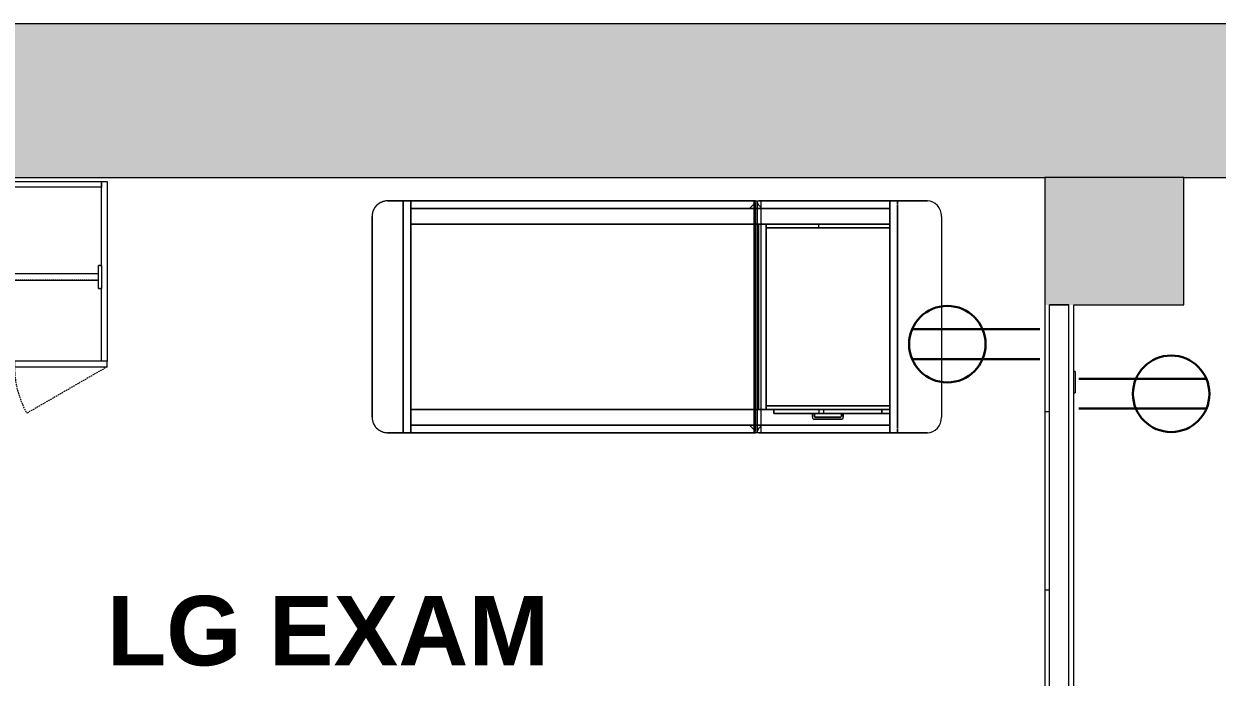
# Model space of a CAD drawing. Header units: inches. Extents: x 1076 to 2563, y 349 to 2134.
# Drawn here: x 2240.9 to 2395.3, y 1017.8 to 1102.4 of the extents above; entities that cross this region are included whole.
import ezdxf

# ---------------------------------------------------------------- set-up
doc = ezdxf.new("R2010")
doc.units = ezdxf.units.IN
doc.header["$MEASUREMENT"] = 0
doc.linetypes.add('Dash', pattern=[0.25, 0.125, -0.125])
doc.linetypes.add('Hidden', pattern=[0.28125, 0.1875, -0.09375])
for name, color, linetype, lineweight in [('A-ANNO-NOTE', 131, 'Continuous', 30), ('A-AREA-IDEN', 2, 'Continuous', 9), ('A-WALL', 113, 'Continuous', 13), ('A-WALL-PATT', 111, 'Continuous', 13), ('E-ELEC-FIXT', 91, 'Continuous', 9), ('I-FURN', 30, 'Continuous', 9), ('I-WALL', 2, 'Continuous', 13), ('Q-CASE', 31, 'Continuous', 13), ('Q-CASE-HDLN', 31, 'Dash', 9)]:
    doc.layers.add(name, color=color, linetype=linetype, lineweight=lineweight)
doc.styles.add('Swis721 Lt BT_B', font='', dxfattribs={"height": 9})
doc.styles.get('Swis721 Lt BT_B').set_extended_font_data('Swis721 Lt BT', bold=True)

# ---------------------------------------------------------------- blocks, each defined once
blk = doc.blocks.new('Bed-Healthcare-4_SMARTBIM - Treatment_Table_SMARTBIM-V20-Level XX  POWER _ SIGNAL')
at = {"layer": 'I-FURN'}
for p, q in [((-35.57, 15), (-35.88, 15)), ((-35.88, 15), (-35.57, 15)), ((-14.06, 15), (-35.57, 15)), ((-35.57, 15), (-14.36, 15)), ((-31, 15), (-32, 15)), ((-32, 15), (-31, 15)), ((-32, 14.96), (-32, 14.88)), ((-32, 14.88), (-32, 14.96)), ((-32, 14.87), (-32, 14.73)), ((-32, 14.73), (-32, 14.87)), ((-32, 14.71), (-32, 14.53)), ((-32, 14.53), (-32, 14.71)), ((-32, 14.46), (-32, 14.26)), ((-32, 14.26), (-32, 14.46)), ((-32, 14.22), (-32, -14.22)), ((-32, -14.22), (-32, 14.22)), ((-31, 14.88), (-31, 14.96)), ((-31, 14.96), (-31, 14.88)), ((-31, 14.74), (-31, 14.87)), ((-31, 14.87), (-31, 14.74)), ((-31, 14.54), (-31, 14.71)), ((-31, 14.71), (-31, 14.54)), ((-31, 12.5), (-31, 14.5)), ((-31, 14.5), (-31, 14)), ((-14.44, 14), (-31, 14)), ((-31, 14), (-31, 12.5)), ((-31, 12.5), (-31, 14)), ((-31, 14), (-14.44, 14)), ((-31, 14), (-31, 12.5)), ((-14.22, 14), (-14.44, 14)), ((-14.44, 14), (-14.22, 14)), ((-14.36, 15), (-14.06, 15)), ((-14.36, 14.98), (-14.36, 14.94)), ((-14.36, 14.94), (-14.36, 14.86)), ((-14.36, 14.86), (-14.36, 14.71)), ((-14.36, 14.7), (-14.36, 14.26)), ((-14.36, 14.26), (-14.36, -14.26)), ((-14.04, 14), (-14.22, 14)), ((-14.22, 14), (-14.04, 14)), ((-13.92, 14), (-14.04, 14)), ((-14.04, 14), (-13.92, 14)), ((-13.85, 14), (-13.91, 14)), ((-13.91, 14), (-13.85, 14)), ((-13.85, 14.86), (-13.85, -14.86)), ((-13.84, -15), (-13.84, 15)), ((-13.84, 15), (34, 15)), ((-13.84, -15), (-13.84, 15)), ((-13.84, 15), (-13.63, 15)), ((-13.65, 14), (-13.84, 14)), ((-13.84, 14), (-13.65, 14)), ((-13.65, 14.81), (-13.65, -14.81)), ((-13.49, 14), (-13.65, 14)), ((-13.65, 14), (-13.49, 14)), ((34, 15), (-13.63, 15)), ((-13.42, 14), (-13.49, 14)), ((-13.49, 14), (-13.42, 14)), ((-13.41, 14.65), (-13.41, 14.81)), ((-13.41, -14.65), (-13.41, 14.65)), ((-13.29, 14), (-13.41, 14)), ((-13.41, 14), (-13.29, 14)), ((-13.07, 14), (-13.29, 14)), ((-13.29, 14), (-13.07, 14)), ((-12.84, 14), (-13.07, 14)), ((-13.07, 14), (-12.84, 14)), ((31, 14), (-12.84, 14)), ((-12.84, 14), (31, 14)), ((32, 15), (31, 15)), ((31, 15), (32, 15)), ((31, 14.96), (31, 14.87)), ((31, 14.87), (31, 14.96)), ((31, 14.86), (31, 14.71)), ((31, 14.71), (31, 14.86)), ((31, 14.7), (31, 14.51)), ((31, 14.51), (31, 14.7)), ((31, 14.5), (31, 14.27)), ((31, 14.27), (31, 14.5)), ((31, 14.26), (31, 14.01)), ((31, 14.01), (31, 14.26)), ((31, 12), (31, 14)), ((31, 14), (31, 12)), ((31, 14), (31, -14)), ((31, 12), (31, 14)), ((32, 14.87), (32, 14.96)), ((32, 14.96), (32, 14.87)), ((32, 14.71), (32, 14.86)), ((32, 14.86), (32, 14.71)), ((32, 14.51), (32, 14.7)), ((32, 14.7), (32, 14.51)), ((32, 14.27), (32, 14.5)), ((32, 14.5), (32, 14.27)), ((32, 14.01), (32, 14.26)), ((32, 14.26), (32, 14.01)), ((32, -14), (32, 14)), ((32, 14), (32, -14)), ((-37.7, -13), (-37.7, 13)), ((-31, 12.5), (-31, 12)), ((-31, 12), (-31, 12.5)), ((-21.83, 12.5), (-31, 12.5)), ((-31, 12.5), (-22.49, 12.5)), ((-31, 12.5), (-31, 12)), ((-31, 12.5), (-31, 12)), ((-31, 12), (-31, 12.5)), ((-31, 12.5), (-31, 12)), ((-30, 12.5), (-21.83, 12.5)), ((-25, 12.5), (-30, 12.5)), ((-25, 12.5), (-30, 12.5)), ((-30, 12.5), (-25, 12.5)), ((-30, 12), (-30, 12.5)), ((-30, 12.5), (-30, 12)), ((-30, 12.5), (-30, 12)), ((-30, 12.5), (-30, 12)), ((-25, 13), (-25, 12.5)), ((-25, 12.5), (-25, 13)), ((-25, 13), (-25, 12.5)), ((-25, 12.5), (-25, 13)), ((-25, 12.5), (-24.75, 12.5)), ((-24.75, 12.5), (-25, 12.5)), ((-25, 12.5), (-24.75, 12.5)), ((-24.75, 12.5), (-25, 12.5)), ((-24.75, 12.5), (-25, 12.5)), ((-24.75, 12.5), (-25, 12.5)), ((-25, 12.5), (-24.75, 12.5)), ((-21.25, 13.25), (-24.75, 13.25)), ((-24.75, 13.25), (-21.25, 13.25)), ((-21.25, 13.25), (-24.75, 13.25)), ((-24.75, 13.25), (-21.25, 13.25)), ((-24.75, 12.5), (-24.75, 12.87)), ((-24.75, 12.87), (-24.75, 12.5)), ((-24.75, 12.5), (-24.75, 12.87)), ((-24.75, 12.87), (-24.75, 12.5)), ((-21.83, 12.5), (-24.75, 12.5)), ((-21.83, 12.5), (-24.75, 12.5)), ((-24.75, 12.5), (-21.83, 12.5)), ((-24.62, 13), (-21.37, 13)), ((-21.37, 13), (-24.62, 13)), ((-24.62, 13), (-21.37, 13)), ((-21.37, 13), (-24.62, 13)), ((-22.49, 12.5), (-21.83, 12.5)), ((-22.49, 12.5), (-22.49, 12)), ((-21.83, 12), (-21.83, 12.5)), ((-21.83, 12.5), (-16, 12.5)), ((-21.25, 12.5), (-21.83, 12.5)), ((-21.25, 12.5), (-21.83, 12.5)), ((-21.83, 12.5), (-21.25, 12.5)), ((-21.25, 12.87), (-21.25, 12.5)), ((-21.25, 12.5), (-21.25, 12.87)), ((-21.25, 12.87), (-21.25, 12.5)), ((-21.25, 12.5), (-21.25, 12.87)), ((-21.25, 12.5), (-21, 12.5)), ((-21, 12.5), (-21.25, 12.5)), ((-21.25, 12.5), (-21, 12.5)), ((-21, 12.5), (-21.25, 12.5)), ((-21, 12.5), (-21.25, 12.5)), ((-21, 12.5), (-21.25, 12.5)), ((-21.25, 12.5), (-21, 12.5)), ((-21, 12.5), (-21, 13)), ((-21, 13), (-21, 12.5)), ((-21, 12.5), (-21, 13)), ((-21, 13), (-21, 12.5)), ((-16, 12.5), (-21, 12.5)), ((-16, 12.5), (-21, 12.5)), ((-21, 12.5), (-16, 12.5)), ((-16, 12.5), (-16, 12)), ((-16, 12.5), (-16, 12)), ((-16, 12), (-16, 12.5)), ((-16, 12.5), (-16, 12)), ((36, -13), (36, 13)), ((36, 13), (36, -13)), ((-31, 12), (-21.83, 12)), ((-21.83, 12), (-31, 12)), ((-22.49, 12), (-31, 12)), ((-31, 12), (-21.83, 12)), ((-21.83, 12), (-31, 12)), ((-31, 12), (-31, 11.5)), ((-31, 11.5), (-31, 12)), ((-31, 12), (-30, 12)), ((-21.83, 12), (-31, 12)), ((-31, 12), (-31, -11.5)), ((-31, -11.5), (-31, 12)), ((-31, 12), (-21.83, 12)), ((-31, 12), (-31, 11.5)), ((-30, 12), (-31, 12)), ((-31, 12), (-30, 12)), ((-31, 11.5), (-31, 12)), ((-31, -11.5), (-31, 12)), ((-31, 12), (-31, 11.5)), ((-31, 11.5), (-15, 11.5)), ((-15, 11.5), (-31, 11.5)), ((-31, 11.5), (-31, -11.5)), ((-31, -11.5), (-31, 11.5)), ((-31, 11.5), (-31, -11.5)), ((-30, 12), (-21.83, 12)), ((-21.83, 12), (-30, 12)), ((-21.83, 12), (-30, 12)), ((-30, 12), (-21.83, 12)), ((-30, 12), (-21.83, 12)), ((-21.83, 12), (-30, 12)), ((-30, 12), (-21.83, 12)), ((-21.83, 12), (-22.49, 12)), ((-21.83, 12), (-14.23, 12)), ((-15, 12), (-21.83, 12)), ((-21.83, 12), (-16, 12)), ((-16, 12), (-21.83, 12)), ((-16, 12), (-21.83, 12)), ((-21.83, 12), (-16, 12)), ((-15, 12), (-21.83, 12)), ((-21.83, 12), (-16, 12)), ((-14.23, 12), (-21.83, 12)), ((-21.83, 12), (-15, 12)), ((-16, 12), (-21.83, 12)), ((-21.83, 12), (-16, 12)), ((-16, 12), (-15, 12)), ((-14.23, 12), (-16, 12)), ((-16, 12), (-14.23, 12)), ((-14.23, 12), (-15, 12)), ((-15, 11.5), (-15, 12)), ((-15, 12), (-15, 11.5)), ((-14.23, 12), (-15, 12)), ((-15, 12), (-15, -12)), ((-15, 11.5), (-15, 12)), ((-15, 12), (-14.23, 12)), ((-15, 12), (-14.23, 12)), ((-15, -11.5), (-15, 11.5)), ((-14.22, 12), (-14.05, 12)), ((-14.05, 12), (-14.22, 12)), ((-14.05, 12), (-14.22, 12)), ((-14.22, 12), (-14.05, 12)), ((-14.05, 12), (-14.22, 12)), ((-14.22, 12), (-14.05, 12)), ((-14.05, 12), (-14.22, 12)), ((-14.22, 12), (-14.05, 12)), ((-14.04, 12), (-13.93, 12)), ((-13.93, 12), (-14.04, 12)), ((-13.93, 12), (-14, 12)), ((-14, -12), (-14, 12)), ((-14, 12), (-14, -12)), ((-14, 12), (-13.93, 12)), ((-13.93, 12), (-14, 12)), ((-14, 12), (-13.93, 12)), ((-13.91, 12), (-13.86, 12)), ((-13.86, 12), (-13.91, 12)), ((-13.86, 12), (-13.91, 12)), ((-13.91, 12), (-13.86, 12)), ((-13.86, 12), (-13.91, 12)), ((-13.91, 12), (-13.86, 12)), ((-13.84, 12), (-13.65, 12)), ((-13.65, 12), (-13.84, 12)), ((-13.65, 12), (-13.84, 12)), ((-13.84, 12), (-13.65, 12)), ((-13.65, 12), (-13.84, 12)), ((-13.84, 12), (-13.65, 12)), ((-13.65, 12), (-13.5, 12)), ((-13.5, 12), (-13.65, 12)), ((-13.5, 12), (-13.65, 12)), ((-13.65, 12), (-13.5, 12)), ((-13.5, 12), (-13.65, 12)), ((-13.65, 12), (-13.5, 12)), ((-13.41, 12), (-13.31, 12)), ((-13.31, 12), (-13.41, 12)), ((-13.31, 12), (-13.41, 12)), ((-13.41, 12), (-13.31, 12)), ((-13.31, 12), (-13.41, 12)), ((-13.41, 12), (-13.31, 12)), ((-13.29, 12), (-13.09, 12)), ((-13.09, 12), (-13.29, 12)), ((-13.09, 12), (-13.29, 12)), ((-13.29, 12), (-13.09, 12)), ((-13.09, 12), (-13.29, 12)), ((-13.29, 12), (-13.09, 12)), ((-13.07, 12), (-12.85, 12)), ((-12.85, 12), (-13.07, 12)), ((-12.85, 12), (-13.07, 12)), ((-13.07, 12), (-12.85, 12)), ((-12.85, 12), (-13.07, 12)), ((-13.07, 12), (-12.85, 12)), ((-12.84, 12), (31, 12)), ((31, 12), (-12.84, 12)), ((31, 12), (-12.84, 12)), ((-12.84, 12), (31, 12)), ((31, 12), (-12.84, 12)), ((-12.84, 12), (31, 12)), ((31, -12), (31, 12)), ((31, 12), (31, -12)), ((31, -12), (31, 12)), ((31, 12), (31, -12)), ((31, -12), (31, 12)), ((-31, -11.5), (-21.84, -11.5)), ((-21.84, -11.5), (-31, -11.5)), ((-31, -12), (-31, -11.5)), ((-31, -11.5), (-31, -12)), ((-31, -11.5), (-31, -12)), ((-21.84, -11.5), (-31, -11.5)), ((-31, -11.5), (-21.84, -11.5)), ((-31, -12), (-31, -11.5)), ((-31, -11.5), (-31, -12)), ((-31, -12), (-31, -11.5)), ((-31, -11.5), (-31, -12)), ((-31, -12), (-31, -11.5)), ((-31, -12), (-31, -11.5)), ((-31, -11.5), (-31, -12)), ((-31, -12), (-31, -14)), ((-21.84, -12), (-31, -12)), ((-31, -12), (-21.84, -12)), ((-31, -14), (-31, -12)), ((-31, -12), (-21.84, -12)), ((-21.84, -12), (-31, -12)), ((-31, -12), (-21.84, -12)), ((-21.84, -12), (-31, -12)), ((-31, -12), (-21.84, -12)), ((-21.84, -12), (-31, -12)), ((-31, -12), (-21.84, -12)), ((-21.84, -12), (-31, -12)), ((-31, -14.5), (-31, -12)), ((-31, -12), (-31, -14)), ((-21.84, -11.5), (-21.84, -12)), ((-21.84, -11.5), (-21.84, -12)), ((-15, -11.5), (-21.84, -11.5)), ((-21.84, -11.5), (-15, -11.5)), ((-14.44, -12), (-21.84, -12)), ((-21.84, -12), (-15, -12)), ((-21.84, -12), (-15, -12)), ((-15, -12), (-21.84, -12)), ((-21.84, -12), (-14.44, -12)), ((-15, -12), (-21.84, -12)), ((-21.84, -12), (-14.44, -12)), ((-14.44, -12), (-21.84, -12)), ((-15, -12), (-15, -11.5)), ((-15, -11.5), (-15, -12)), ((-15, -12), (-15, -11.5)), ((-15, -12), (-14.44, -12)), ((-15, -12), (-14.44, -12)), ((-14.44, -12), (-15, -12)), ((-14.44, -12), (-15, -12)), ((-14.22, -12), (-14.42, -12)), ((-14.42, -12), (-14.22, -12)), ((-14.42, -12), (-14.22, -12)), ((-14.22, -12), (-14.42, -12)), ((-14.42, -12), (-14.22, -12)), ((-14.22, -12), (-14.42, -12)), ((-14.42, -12), (-14.22, -12)), ((-14.22, -12), (-14.42, -12)), ((-14.04, -12), (-14.2, -12)), ((-14.2, -12), (-14.04, -12)), ((-14.2, -12), (-14.04, -12)), ((-14.04, -12), (-14.2, -12)), ((-14.2, -12), (-14.04, -12)), ((-14.04, -12), (-14.2, -12)), ((-14.2, -12), (-14.04, -12)), ((-14.04, -12), (-14.2, -12)), ((-13.91, -12), (-14.03, -12)), ((-14.03, -12), (-13.91, -12)), ((-14, -12), (-13.91, -12)), ((-13.91, -12), (-14, -12)), ((-14, -12), (-13.91, -12)), ((-13.91, -12), (-14, -12)), ((-13.85, -12), (-13.91, -12)), ((-13.91, -12), (-13.85, -12)), ((-13.91, -12), (-13.85, -12)), ((-13.85, -12), (-13.91, -12)), ((-13.91, -12), (-13.85, -12)), ((-13.85, -12), (-13.91, -12)), ((-13.65, -12), (-13.79, -12)), ((-13.79, -12), (-13.65, -12)), ((-13.79, -12), (-13.65, -12)), ((-13.65, -12), (-13.79, -12)), ((-13.79, -12), (-13.65, -12)), ((-13.65, -12), (-13.79, -12)), ((-13.49, -12), (-13.63, -12)), ((-13.63, -12), (-13.49, -12)), ((-13.63, -12), (-13.49, -12)), ((-13.49, -12), (-13.63, -12)), ((-13.63, -12), (-13.49, -12)), ((-13.49, -12), (-13.63, -12)), ((-13.41, -12), (-13.47, -12)), ((-13.47, -12), (-13.41, -12)), ((-13.47, -12), (-13.41, -12)), ((-13.41, -12), (-13.47, -12)), ((-13.47, -12), (-13.41, -12)), ((-13.41, -12), (-13.47, -12)), ((-13.29, -12), (-13.41, -12)), ((-13.41, -12), (-13.29, -12)), ((-13.41, -12), (-13.29, -12)), ((-13.29, -12), (-13.41, -12)), ((-13.41, -12), (-13.29, -12)), ((-13.29, -12), (-13.41, -12)), ((-13.07, -12), (-13.27, -12)), ((-13.27, -12), (-13.07, -12)), ((-13.27, -12), (-13.07, -12)), ((-13.07, -12), (-13.27, -12)), ((-13.27, -12), (-13.07, -12)), ((-13.07, -12), (-13.27, -12)), ((31, -12), (-13.05, -12)), ((-13.05, -12), (31, -12)), ((-13.05, -12), (31, -12)), ((31, -12), (-13.05, -12)), ((-13.05, -12), (31, -12)), ((31, -12), (-13.05, -12)), ((31, -14), (31, -12)), ((31, -12), (31, -14)), ((31, -14), (31, -12)), ((-35.88, -15), (-35.57, -15)), ((-14.36, -15), (-35.88, -15)), ((-35.57, -15), (-14.06, -15)), ((-32, -14.26), (-32, -14.46)), ((-32, -14.46), (-32, -14.26)), ((-32, -14.53), (-32, -14.71)), ((-32, -14.71), (-32, -14.53)), ((-32, -14.73), (-32, -14.87)), ((-32, -14.87), (-32, -14.73)), ((-32, -14.88), (-32, -14.96)), ((-32, -14.96), (-32, -14.88)), ((-32, -15), (-31, -15)), ((-31, -15), (-32, -15)), ((-31, -14), (-14.44, -14)), ((-14.44, -14), (-31, -14)), ((-31, -14), (-31, -14.5)), ((-31, -14.71), (-31, -14.54)), ((-31, -14.54), (-31, -14.71)), ((-31, -14.87), (-31, -14.74)), ((-31, -14.74), (-31, -14.87)), ((-31, -14.96), (-31, -14.88)), ((-31, -14.88), (-31, -14.96)), ((-14.44, -14), (-14.22, -14)), ((-14.22, -14), (-14.44, -14)), ((-14.36, -14.26), (-14.36, -14.7)), ((-14.36, -14.71), (-14.36, -14.86)), ((-14.36, -14.86), (-14.36, -14.94)), ((-14.36, -14.94), (-14.36, -14.98)), ((-14.06, -15), (-14.36, -15)), ((-14.22, -14), (-14.04, -14)), ((-14.04, -14), (-14.22, -14)), ((-14.04, -14), (-13.91, -14)), ((-13.91, -14), (-14.04, -14)), ((-13.91, -14), (-13.85, -14)), ((-13.85, -14), (-13.91, -14)), ((34, -15), (-13.84, -15)), ((-13.63, -15), (-13.84, -15)), ((-13.82, -14), (-13.64, -14)), ((-13.64, -14), (-13.82, -14)), ((-13.64, -14), (-13.49, -14)), ((-13.49, -14), (-13.64, -14)), ((-13.63, -15), (34, -15)), ((-13.48, -14), (-13.41, -14)), ((-13.41, -14), (-13.48, -14)), ((-13.41, -14), (-13.29, -14)), ((-13.29, -14), (-13.41, -14)), ((-13.41, -14.81), (-13.41, -14.65)), ((-13.29, -14), (-13.07, -14)), ((-13.07, -14), (-13.29, -14)), ((-13.07, -14), (-12.84, -14)), ((-12.84, -14), (-13.07, -14)), ((-12.84, -14), (31, -14)), ((31, -14), (-12.84, -14)), ((31, -14.01), (31, -14.26)), ((31, -14.26), (31, -14.01)), ((31, -14.27), (31, -14.5)), ((31, -14.5), (31, -14.27)), ((31, -14.51), (31, -14.7)), ((31, -14.7), (31, -14.51)), ((31, -14.71), (31, -14.86)), ((31, -14.86), (31, -14.71)), ((31, -14.87), (31, -14.96)), ((31, -14.96), (31, -14.87)), ((31, -15), (32, -15)), ((32, -15), (31, -15)), ((32, -14.26), (32, -14.01)), ((32, -14.01), (32, -14.26)), ((32, -14.5), (32, -14.27)), ((32, -14.27), (32, -14.5)), ((32, -14.7), (32, -14.51)), ((32, -14.51), (32, -14.7)), ((32, -14.86), (32, -14.71)), ((32, -14.71), (32, -14.86)), ((32, -14.96), (32, -14.87)), ((32, -14.87), (32, -14.96))]:
    blk.add_line(p, q, dxfattribs=at)
at = {"layer": 'I-FURN', "flags": 128}
for points in [[(-13.41, 14.88), (-13.53, 14.84), (-13.65, 14.81)], [(-13.63, 15), (-13.52, 14.97), (-13.41, 14.88)], [(36, 13), (36, 13.08), (35.99, 13.16), (35.99, 13.24), (35.97, 13.32), (35.96, 13.4), (35.94, 13.48), (35.92, 13.55), (35.9, 13.63), (35.87, 13.7), (35.84, 13.78), (35.81, 13.85), (35.77, 13.92), (35.74, 13.99), (35.69, 14.06), (35.65, 14.13), (35.6, 14.19), (35.56, 14.26), (35.5, 14.32), (35.45, 14.38), (35.39, 14.43), (35.33, 14.49), (35.27, 14.54), (35.21, 14.59), (35.15, 14.64), (35.08, 14.68), (35.01, 14.72), (34.94, 14.76), (34.87, 14.8), (34.8, 14.83), (34.72, 14.86), (34.65, 14.89), (34.57, 14.92), (34.5, 14.94), (34.42, 14.96), (34.34, 14.97), (34.26, 14.98), (34.18, 14.99), (34.1, 15), (34.02, 15), (34, 15)], [(34, -15), (34.08, -15), (34.16, -14.99), (34.24, -14.99), (34.32, -14.97), (34.4, -14.96), (34.48, -14.94), (34.55, -14.92), (34.63, -14.9), (34.7, -14.87), (34.78, -14.84), (34.85, -14.81), (34.92, -14.77), (34.99, -14.74), (35.06, -14.69), (35.13, -14.65), (35.19, -14.6), (35.26, -14.56), (35.32, -14.5), (35.38, -14.45), (35.43, -14.39), (35.49, -14.33), (35.54, -14.27), (35.59, -14.21), (35.64, -14.15), (35.68, -14.08), (35.72, -14.01), (35.76, -13.94), (35.8, -13.87), (35.83, -13.8), (35.86, -13.72), (35.89, -13.65), (35.92, -13.57), (35.94, -13.5), (35.96, -13.42), (35.97, -13.34), (35.98, -13.26), (35.99, -13.18), (36, -13.1), (36, -13.02), (36, -13)], [(-13.65, -14.81), (-13.53, -14.84), (-13.41, -14.88)], [(-13.41, -14.88), (-13.52, -14.97), (-13.63, -15)]]:
    blk.add_lwpolyline(points, dxfattribs=at)
at = {"layer": 'I-FURN'}
for centre, radius, start, end in [((34, 13), 2, 60, 90), ((34, 13), 2, 45, 60), ((34, 13), 2, 0, 45), ((-24.75, 13), 0.25, 90, 180), ((-24.75, 13), 0.25, 165, 180), ((-24.75, 13), 0.25, 165, 180), ((-24.75, 13), 0.25, 165, 180), ((-24.75, 13), 0.25, 105, 165), ((-24.75, 13), 0.25, 105, 165), ((-24.75, 13), 0.25, 120, 165), ((-24.75, 13), 0.25, 105, 120), ((-24.75, 13), 0.25, 90, 105), ((-24.75, 13), 0.25, 90, 105), ((-24.75, 13), 0.25, 90, 105), ((-24.62, 12.87), 0.125, 90, 180), ((-24.62, 12.87), 0.125, 90, 180), ((-24.62, 12.87), 0.125, 150, 180), ((-24.62, 12.87), 0.125, 150, 180), ((-24.62, 12.87), 0.125, 90, 150), ((-24.62, 12.87), 0.125, 90, 150), ((-21.37, 12.87), 0.125, 45, 90), ((-21.37, 12.87), 0.125, 60, 90), ((-21.37, 12.87), 0.125, 0, 90), ((-21.37, 12.87), 0.125, 60, 90), ((-21.37, 12.87), 0.125, 45, 60), ((-21.37, 12.87), 0.125, 360, 60), ((-21.37, 12.87), 0.125, 30, 45), ((-21.37, 12.87), 0.125, 360, 45), ((-21.37, 12.87), 0.125, 0, 30), ((-21.25, 13), 0.25, 0, 90), ((-21.25, 13), 0.25, 75, 90), ((-21.25, 13), 0.25, 0, 90), ((-21.25, 13), 0.25, 60, 90), ((-21.25, 13), 0.25, 60, 75), ((-21.25, 13), 0.25, 15, 60), ((-21.25, 13), 0.25, 45, 60), ((-21.25, 13), 0.25, 0, 45), ((-21.25, 13), 0.25, 0, 15), ((34, -13), 2, 330, 0), ((34, -13), 2, 270, 315), ((34, -13), 2, 315, 330)]:
    blk.add_arc(centre, radius, start, end, dxfattribs=at)
for centre, major_axis, ratio, start_param, end_param in [((-35.88, 13), (0, 2), 0.913075, 0, 1.570796), ((-14.06, 14), (0, 1), 0.407793, 5.75613, 6.283185), ((-35.88, -13), (0, 2), 0.913075, 1.570796, 3.141593), ((-14.06, -14), (0, 1), 0.407793, 3.141593, 3.668648)]:
    blk.add_ellipse(centre, major_axis=major_axis, ratio=ratio, start_param=start_param, end_param=end_param, dxfattribs=at)
for points, knots in [([(-13.85, 14.86), (-13.86, 14.82), (-13.89, 14.74), (-13.96, 14.63), (-14, 14.55), (-14.05, 14.48), (-14.12, 14.38), (-14.25, 14.22), (-14.36, 14.09), (-14.44, 14)], [-1, -1, -1, -1, -0.75, -0.625, -0.5625, -0.5, -0.375, -0.25, 0, 0, 0, 0]), ([(-12.84, 14), (-12.92, 14.08), (-13.03, 14.2), (-13.18, 14.35), (-13.29, 14.46), (-13.39, 14.56), (-13.52, 14.68), (-13.6, 14.76), (-13.65, 14.81)], [-1, -1, -1, -1, -0.75, -0.625, -0.5, -0.375, -0.25, 0, 0, 0, 0]), ([(-14.44, -14), (-14.36, -14.09), (-14.25, -14.22), (-14.12, -14.38), (-14.05, -14.48), (-14, -14.55), (-13.96, -14.63), (-13.89, -14.74), (-13.86, -14.82), (-13.85, -14.86)], [0, 0, 0, 0, 0.25, 0.375, 0.5, 0.5625, 0.625, 0.75, 1, 1, 1, 1]), ([(-13.65, -14.81), (-13.6, -14.76), (-13.52, -14.68), (-13.39, -14.56), (-13.29, -14.46), (-13.18, -14.35), (-13.03, -14.2), (-12.91, -14.08), (-12.84, -14)], [0, 0, 0, 0, 0.25, 0.375, 0.5, 0.625, 0.75, 1, 1, 1, 1])]:
    blk.add_open_spline(points, degree=3, knots=knots, dxfattribs=at)
blk = doc.blocks.new('CW Cupbd Combined - Robe 80_h x 24_d - 2 Doors - 1 rail - 1 shoe shelf-7651475-Level XX  POWER _ SIGNAL')
at = {"layer": 'Q-CASE', "linetype": 'Hidden', "lineweight": 9}
for p, q in [((2, 26.36), (12.39, 32.36)), ((26, 26.36), (15.6, 32.36))]:
    blk.add_line(p, q, dxfattribs=at)
at = {"layer": 'Q-CASE', "lineweight": 20}
for p, q in [((14, 26.36), (2, 26.36)), ((2, 26.36), (2, 25.61)), ((14, 25.61), (14, 26.36)), ((14, 25.61), (14, 26.36)), ((14, 26.36), (26, 26.36)), ((26, 26.36), (26, 25.61)), ((2, 25.61), (14, 25.61)), ((2, 2.36), (2, 25.61)), ((2.75, 25.61), (2.75, 16.21)), ((26, 25.61), (14, 25.61)), ((25.25, 16.21), (25.25, 25.61)), ((26, 25.61), (26, 2.36)), ((2.75, 13.26), (2.75, 2.36)), ((25.25, 2.36), (25.25, 13.26)), ((2.75, 3.11), (25.25, 3.11)), ((2.75, 2.36), (2.75, 3.11)), ((25.25, 3.11), (25.25, 2.36)), ((2.75, 2.36), (2, 2.36)), ((25.25, 2.36), (2.75, 2.36)), ((26, 2.36), (25.25, 2.36))]:
    blk.add_line(p, q, dxfattribs=at)
at = {"layer": 'Q-CASE', "lineweight": 9}
for p, q in [((3.14, 16.21), (2.75, 16.21)), ((2.75, 13.26), (2.75, 16.21)), ((3.14, 16.21), (3.14, 13.26)), ((25.25, 16.21), (24.85, 16.21)), ((24.85, 13.26), (24.85, 16.21)), ((25.25, 16.21), (25.25, 13.26)), ((24.85, 15.13), (3.14, 15.13)), ((3.14, 14.34), (24.85, 14.34)), ((2.75, 13.26), (3.14, 13.26)), ((24.85, 13.26), (25.25, 13.26))]:
    blk.add_line(p, q, dxfattribs=at)
at = {"layer": 'Q-CASE', "linetype": 'Hidden', "lineweight": 9}
for centre, start, end in [((2, 26.36), 359.5, 30), ((26, 26.36), 150, 180.5)]:
    blk.add_arc(centre, 12, start, end, dxfattribs=at)
at = {"layer": 'Q-CASE-HDLN'}
for p, q in [((2.75, 16.21), (3.14, 16.21)), ((3.14, 16.21), (3.14, 13.26)), ((24.85, 13.26), (24.85, 16.21)), ((24.85, 16.21), (25.25, 16.21)), ((3.14, 15.13), (24.85, 15.13)), ((3.14, 14.34), (24.85, 14.34)), ((3.14, 13.26), (2.75, 13.26)), ((25.25, 13.26), (24.85, 13.26))]:
    blk.add_line(p, q, dxfattribs=at)
blk = doc.blocks.new('PS - Power Device _Wall Base_ - Duplex-V67-Level XX  POWER _ SIGNAL')
at = {"layer": 'E-ELEC-FIXT'}
for p, q in [((2239.39, 885.76), (2242.14, 885.76)), ((2239.39, 885.76), (2239.39, 885.58)), ((2242.14, 885.58), (2242.14, 885.76))]:
    blk.add_line(p, q, dxfattribs=at)

msp = doc.modelspace()

# ---------------------------------------------------------------- hatches: boundary and pattern name
at = {"layer": 'A-WALL'}
msp.add_hatch(color=250, dxfattribs=at).paths.add_polyline_path([(2376.77, 1065.99), (2391.02, 1065.99), (2391.02, 1082.48), (2373.02, 1082.48), (2373.02, 1065.99), (2376.14, 1065.99)], flags=0)
at = {"layer": 'A-WALL-PATT', "lineweight": 9}
msp.add_hatch(color=7, dxfattribs=at).paths.add_polyline_path([(2497.46, 1082.48), (2542.98, 1082.48), (2542.98, 1102.35), (2237.08, 1102.35), (2237.08, 1082.48), (2448.45, 1082.48)], flags=0)
h = msp.add_hatch(dxfattribs=at)
h.set_pattern_fill('FP_1', color=256, style=0, pattern_type=2)
h.set_pattern_definition([(0, (0, 0), (30.72, 7.68), [1.267, -21.773, 1.267, -21.773, -122.88]), (0, (0, 0), (30.72, 7.68), [-46.08, 1.267, -44.813, 1.267, -21.773, -53.76]), (0, (0, 0), (30.72, 7.68), [-115.2, 1.267, -14.093, 1.267, -37.133]), (120, (11.52, 3.84), (-22.011075, 22.7643), [1.267, -21.773, 1.267, -21.773, -122.88]), (120, (11.52, 3.84), (-22.011075, 22.7643), [-46.08, 1.267, -44.813, 1.267, -21.773, -53.76]), (120, (11.52, 3.84), (-22.011075, 22.7643), [-115.2, 1.267, -14.093, 1.267, -37.133]), (240, (15.36, 19.2), (-8.708925, -30.4443), [1.267, -21.773, 1.267, -21.773, -122.88]), (240, (15.36, 19.2), (-8.708925, -30.4443), [-46.08, 1.267, -44.813, 1.267, -21.773, -53.76]), (240, (15.36, 19.2), (-8.708925, -30.4443), [-115.2, 1.267, -14.093, 1.267, -37.133])])
h.paths.add_polyline_path([(2373.64, 949.33), (2373.64, 1065.99), (2373.02, 1065.99), (2373.02, 949.33)], flags=0)

# ---------------------------------------------------------------- linework, layer by layer
at = {"layer": 'A-ANNO-NOTE'}
for p, q in [((2372.36, 1062.83), (2355.84, 1062.83)), ((2372.36, 1058.99), (2355.84, 1058.99)), ((2372.36, 1058.99), (2355.84, 1058.99)), ((2377.42, 1056.41), (2393.95, 1056.41)), ((2377.42, 1056.41), (2393.95, 1056.41)), ((2377.42, 1052.58), (2393.95, 1052.58))]:
    msp.add_line(p, q, dxfattribs=at)
for centre in [(2360.4, 1060.91), (2389.38, 1054.49)]:
    msp.add_circle(centre, 4.95, dxfattribs=at)
at = {"layer": 'A-WALL', "color": 8, "lineweight": 20}
for p, q in [((2542.98, 1102.35), (2239.17, 1102.35)), ((2226.89, 1082.48), (2373.02, 1082.48)), ((2373.02, 1082.48), (2373.02, 1065.99)), ((2391.02, 1065.99), (2391.02, 1082.48)), ((2391.02, 1082.48), (2526.92, 1082.48)), ((2376.77, 1065.99), (2391.02, 1065.99))]:
    msp.add_line(p, q, dxfattribs=at)
at = {"layer": 'A-WALL', "lineweight": 9}
for p, q in [((2391.02, 1082.48), (2373.02, 1082.48)), ((2373.64, 1065.99), (2376.14, 1065.99))]:
    msp.add_line(p, q, dxfattribs=at)
at = {"layer": 'A-WALL'}
for p, q in [((2373.64, 948.7), (2373.64, 1065.99)), ((2376.14, 948.7), (2376.14, 1065.99))]:
    msp.add_line(p, q, dxfattribs=at)
at = {"layer": 'I-WALL'}
for p, q in [((2373.02, 1065.99), (2373.02, 949.33)), ((2376.77, 949.33), (2376.77, 1065.99))]:
    msp.add_line(p, q, dxfattribs=at)
at = {"layer": 'I-WALL', "lineweight": 9}
msp.add_line((2376.14, 1065.99), (2373.64, 1065.99), dxfattribs=at)

# ---------------------------------------------------------------- block references
at = {"layer": 'E-ELEC-FIXT', "rotation": 270.0000000000002}
msp.add_blockref('PS - Power Device _Wall Base_ - Duplex-V67-Level XX  POWER _ SIGNAL', (1491.19, 3296.76), dxfattribs=at)
at = {"layer": 'I-FURN', "rotation": 180}
msp.add_blockref('Bed-Healthcare-4_SMARTBIM - Treatment_Table_SMARTBIM-V20-Level XX  POWER _ SIGNAL', (2321.94, 1064.45), dxfattribs=at)
at = {"layer": 'Q-CASE', "lineweight": 9, "rotation": 180}
msp.add_blockref('CW Cupbd Combined - Robe 80_h x 24_d - 2 Doors - 1 rail - 1 shoe shelf-7651475-Level XX  POWER _ SIGNAL', (2253.64, 1084.34), dxfattribs=at)

# ---------------------------------------------------------------- texts
at = {"layer": 'A-AREA-IDEN', "insert": (2251.6, 1028.34), "char_height": 9, "width": 66.66, "attachment_point": 1, "style": 'Swis721 Lt BT_B'}
msp.add_mtext('LG EXAM', dxfattribs=at)

doc.saveas('drawing.dxf')
